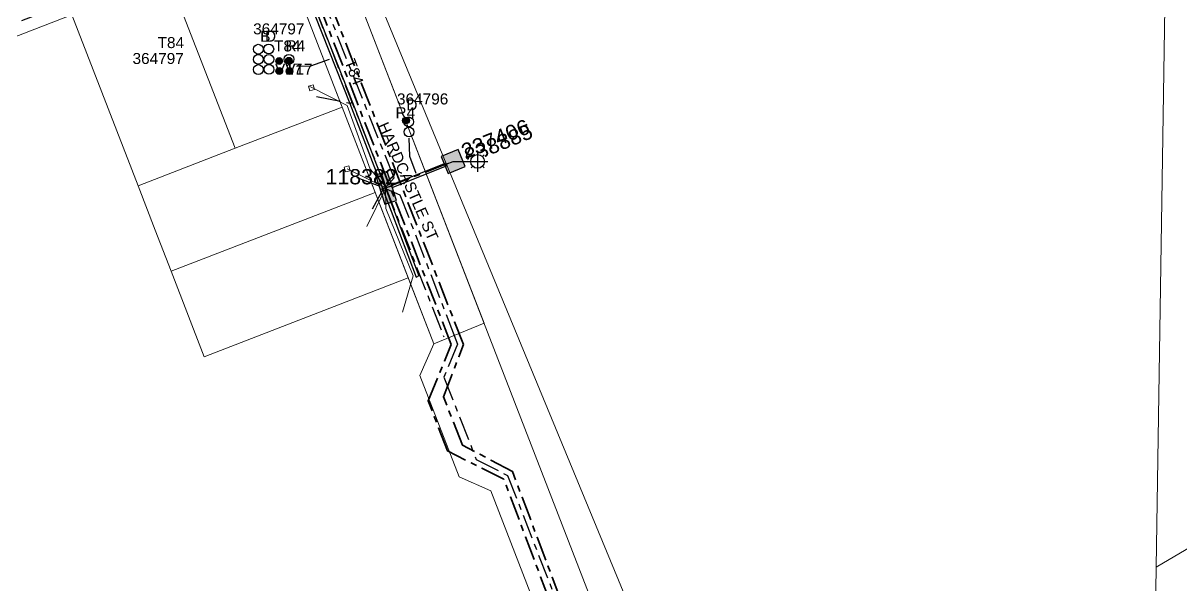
# Model space of a CAD drawing. Header units: metres. Extents: x 0 to 310918, y 0 to 6270107.
# Drawn here: x 310362.1 to 310551.4, y 6269451.7 to 6269543.6 of the extents above; entities that cross this region are included whole.
import ezdxf
from ezdxf import colors
from ezdxf.entities.mleader import LeaderData, LeaderLine
from ezdxf.enums import TextEntityAlignment as Align
from ezdxf.math import Vec2, Vec3

# ---------------------------------------------------------------- set-up
doc = ezdxf.new("R2010")
doc.units = ezdxf.units.M
doc.linetypes.add('Cable Exist UG', pattern=[7, 4, -1, 1, -1])
doc.linetypes.add('PHANTOMX2', pattern=[6.6, 3, -0.75, 0.2, -0.75, 0.2, -0.75, 0.2, -0.75])
doc.layers.get('0').update_dxf_attribs({"color": 6})
doc.layers.add('_User Miscellaneous12', color=252, linetype='Continuous', lineweight=13, plot=False, transparency=0.75)
for name, color, linetype, lineweight in [('_User_HV_Exist', 1, 'Continuous', 35), ('Cadastre Developer_SP_EXT', 98, 'Continuous', 15), ('Cadastre Developer_SP_NEW', 92, 'Continuous', 15), ('Cadastre Land Parcels_SP_EXT', 118, 'Continuous', 15), ('Cadastre Roads_SP_EXT', 218, 'Continuous', 15), ('Mains_HV_EXT', 13, 'Continuous', 25), ('Mains_LV_EXT', 163, 'Continuous', 25), ('Mains_LV_SL_EXT', 135, 'Continuous', 25), ('Services_SP_EXT', 42, 'PHANTOMX2', 20)]:
    doc.layers.add(name, color=color, linetype=linetype, lineweight=lineweight)
for name, color, linetype in [('Duct_SP_EXT', 30, 'Continuous'), ('SupportsUG_SP_LV_EXT', 7, 'Continuous'), ('SupportsUG_SP_LV_SL_EXT', 7, 'Continuous'), ('Trench_SP_EXT', 7, 'Continuous')]:
    doc.layers.add(name, color=color, linetype=linetype)
doc.layers.add('Features_HIDE', color=1, linetype='Continuous', plot=False)
doc.styles.add('COLUMN_LABEL', font='arial.ttf', dxfattribs={"height": 2})
doc.styles.add('iecARIAL', font='arial.ttf', dxfattribs={"height": 2})
doc.styles.add('POLE_LABEL', font='arial.ttf', dxfattribs={"height": 2})
doc.styles.add('SL_LABEL', font='arial.ttf', dxfattribs={"height": 2})
doc.styles.get("Standard").update_dxf_attribs({"font": 'arial.ttf'})

# ---------------------------------------------------------------- blocks, each defined once
blk = doc.blocks.new('COLUMN_EXT')
blk.add_hatch(color=256).paths.add_polyline_path([(1.5, -1.5), (1.5, 1.5), (-1.5, 1.5), (-1.5, -1.5)])
blk.add_lwpolyline([(1.5, 1.5), (-1.5, 1.5), (-1.5, -1.5), (1.5, -1.5)], close=True)
at = {"flags": 9}
for tag, p in [('SUBURB', (-1.81, 1.8)), ('NOTES', (-1.81, 2)), ('COLUMN_TYPE', (-1.81, 0.4)), ('STREETNAME', (-1.81, 1.6)), ('OWNED_BY', (-1.81, 0.6)), ('LOCATION', (-1.81, 1.4)), ('LEGEND', (-1.81, 1.2)), ('USAGE', (-1.81, 1)), ('STATE', (-1.81, 0.8))]:
    blk.add_attdef(tag, text='', height=0.2, rotation=180, dxfattribs=at).set_placement(p, align=Align.MIDDLE_LEFT)
at = {"flags": 1}
blk.add_attdef('Z', (-1.81, 2.35), '', height=0.2, rotation=180, dxfattribs=at)
at = {"flags": 9}
for tag, style, p in [('STRUCTURE_PLANT_NUMBER', 'POLE_LABEL', (-1.81, -0.03)), ('STREET_CODE', 'COLUMN_LABEL', (-1.81, 0.2))]:
    blk.add_attdef(tag, text='', height=0.2, rotation=180, dxfattribs=dict(at, style=style)).set_placement(p, align=Align.MIDDLE_LEFT)
at = {"style": 'COLUMN_LABEL', "width": 0.9, "flags": 8}
blk.add_attdef('ASSET_NUM', text='', height=2, rotation=270, dxfattribs=at).set_placement((2, -4), align=Align.MIDDLE_LEFT)
blk = doc.blocks.new('PILLAR_EXT')
blk.add_hatch(color=256).paths.add_polyline_path([(-2.5, 1), (-2.5, -1), (2.5, -1), (2.5, 1)])
for p, q in [((-2.5, 0), (2.5, 0)), ((0, 1), (0, -1))]:
    blk.add_line(p, q)
at = {"ltscale": 10}
blk.add_line((2.5, 0), (-2.5, 0), dxfattribs=at)
blk.add_lwpolyline([(-2.5, -1), (-1.25, -1), (1.25, -1), (2.5, -1), (2.5, 1), (-2.5, 1)], close=True)
at = {"width": 0.9, "flags": 8}
blk.add_attdef('ASSET_NUM', text='', height=2, rotation=90, dxfattribs=at).set_placement((-2, 4), align=Align.MIDDLE_LEFT)
for tag, p, flags in [('OWNED_BY', (0, -0.2), 9), ('STATE', (0, -0.4), 9), ('SUPPORT_TYPE', (0, -0.6), 9), ('STREETNAME', (0, -1.8), 9), ('SUBURB', (0, -2), 1), ('USAGE', (0, -0.8), 9), ('LEGEND', (0, -1), 9), ('LOCATION', (0, -1.2), 9), ('NOTES', (0, -1.4), 9), ('PARENT', (0, -1.6), 9)]:
    blk.add_attdef(tag, p, '', height=0.2, dxfattribs=dict(flags=flags))
blk = doc.blocks.new('DUCT_EXT')
blk.add_circle((0, 0.8), 0.8)
at = {"flags": 1}
blk.add_attdef('Z', (0, 0), '', height=0.2, dxfattribs=at)
at = {"flags": 9}
for tag, p in [('DUCT_CODE', (0, 0)), ('XSECT_TYPE', (0, -0.2)), ('STATE', (0, -0.6)), ('FB_REFERENCE', (0, -0.4)), ('NOTES', (0, -0.8))]:
    blk.add_attdef(tag, text='', height=0.2, dxfattribs=at).set_placement(p, align=Align.MIDDLE_LEFT)
blk = doc.blocks.new('SL_LANTERN_EXT')
at = {"flags": 9}
for tag, p in [('LRATECODE', (-7.4, 0)), ('LOUTREACHVOCAB', (-7.2, 0)), ('LOUTREACH', (-7, 0)), ('LANTNUMBER', (-6.6, 0)), ('LNEW', (-6.4, 0)), ('LMASTVOCAB', (-6.2, 0)), ('LMAST', (-6, 0)), ('LLAMPVOCAB', (-5.8, 0)), ('LLAMP', (-5.6, 0)), ('LEXIST', (-5.4, 0)), ('LCHARGE3PERCENT', (-5.2, 0)), ('LCHARGE3', (-5, 0)), ('LCHARGE2PERCENT', (-4.8, 0)), ('LCHARGE2', (-4.6, 0)), ('LCHARGE1PERCENT', (-4.4, 0)), ('LCHARGE1', (-4.2, 0)), ('LCATEGORY', (-4, 0)), ('LBRACKETVOCAB', (-3.8, 0)), ('LBRACKET', (-3.6, 0)), ('LKINGHEIGHT', (-3.4, 0)), ('CREPLACE', (-3.2, 0)), ('CREMOVE', (-3, 0)), ('CNUMBER', (-2.8, 0)), ('CNEW', (-2.6, 0)), ('CEXIST', (-2.4, 0)), ('USAGE', (-2.2, 0)), ('STATE', (-2, 0)), ('OWNED_BY', (-1.8, 0)), ('ORIENTATION', (-1.6, 0)), ('OPERATING_VOLTAGE', (-1.4, 0)), ('NO_PHASES', (-1.2, 0)), ('LANTERN_TYPE', (-1, 0)), ('LANTERN_PURPOSE', (-0.8, 0)), ('CONTROL_TYPE', (-0.6, 0)), ('CONSTRUCTED_VOLTAGE', (-0.4, 0))]:
    blk.add_attdef(tag, text='', height=0.001, rotation=270, dxfattribs=at).set_placement(p, align=Align.MIDDLE_LEFT)
at = {"style": 'SL_LABEL', "flags": 9}
blk.add_attdef('STREET_CODE', text='', height=0.001, rotation=270, dxfattribs=at).set_placement((0, 0), align=Align.MIDDLE_LEFT)
at = {"flags": 1}
blk.add_attdef('Z', (0, 0), '', height=0.001, rotation=270, dxfattribs=at)
at = {"width": 0.9}
blk.add_attdef('LNUMBER', text='', height=1, dxfattribs=at).set_placement((7, -1), align=Align.MIDDLE_LEFT)
at = {"flags": 9}
for tag, p in [('LREMOVE', (0, -7.6)), ('LREPLACE', (0, -7.8)), ('LTYPE', (0, -8)), ('LTYPEVOCAB', (0, -8.2)), ('LEGEND', (0, -8.4)), ('SUBURB', (0, -8.6)), ('STREETNAME', (0, -8.8)), ('LOCATION', (0, -9)), ('NOTES', (0, -9.2)), ('MAINTAINED_BY', (0, -9.86))]:
    blk.add_attdef(tag, text='', height=0.001, dxfattribs=at).set_placement(p, align=Align.MIDDLE_LEFT)
blk.add_attdef('OPERATED_BY', (0, -9.61), '', height=0.001, dxfattribs=at)
at = {"layer": 'Features_HIDE', "width": 0.9}
blk.add_attdef('ASSET_NUM', text='', height=1, dxfattribs=at).set_placement((7, 1), align=Align.MIDDLE_LEFT)
at = {"transparency": 33554651}
blk.add_wipeout([(5.69, 0), (5.06, -1.06), (4, -1.69), (2.94, -1.06), (2.31, 0), (2.94, 1.06), (4, 1.69), (5.06, 1.06)], dxfattribs=at)
for p, q in [((0, 0), (4, 0)), ((2.94, 1.06), (3.2, 0.8)), ((4, 1.69), (4, 0)), ((5.06, 1.06), (4.8, 0.8)), ((2.94, -1.06), (3.2, -0.8)), ((4, 0), (5.69, 0)), ((4, 0), (4, -1.69)), ((5.06, -1.06), (4.8, -0.8))]:
    blk.add_line(p, q)
blk.add_circle((4, 0), 1.12)
blk = doc.blocks.new('CCP_EXT')
at = {"flags": 9}
for tag, p in [('STATE', (0, -1.8)), ('NOTES', (0, -2))]:
    blk.add_attdef(tag, text='', height=0.2, dxfattribs=at).set_placement(p, align=Align.MIDDLE_LEFT)
at = {"transparency": 33554651}
blk.add_wipeout([(0, 0.57), (0.57, 0), (0, -0.57), (-0.57, 0)], dxfattribs=at)
blk.add_lwpolyline([(-0.57, 0), (0, 0.57), (0.57, 0), (0, -0.57), (-0.57, 0)])
at = {"flags": 1}
blk.add_attdef('Z', (0, 0), '', height=0.2, dxfattribs=at)
at = {"flags": 9}
for tag, p in [('CCP_TYPE', (0, 0)), ('CONSTRUCTED_VOLTAGE', (0, -0.2)), ('OPERATING_VOLTAGE', (0, -0.6)), ('ORIENTATION', (0, -0.8)), ('OWNED_BY', (0, -1)), ('NO_PHASES', (0, -0.4)), ('USAGE', (0, -1.2)), ('LEGEND', (0, -1.4)), ('LIFE_SUPPORT', (0, -1.6))]:
    blk.add_attdef(tag, text='', height=0.2, dxfattribs=at).set_placement(p, align=Align.MIDDLE_LEFT)
blk = doc.blocks.new('CABLE_LARGE_EXT')
h = blk.add_hatch(color=256)
edge = h.paths.add_edge_path()
edge.add_arc((0, 0.55), 0.55, 0, 360)
blk.add_circle((0, 0.55), 0.55)
at = {"flags": 1}
blk.add_attdef('Z', (0, 0), '', height=0.2, dxfattribs=at)
at = {"flags": 9}
for tag, p in [('COND_CODE', (0, 0)), ('STATE', (0, -0.4)), ('XSECT_SIZE', (0, -0.6)), ('FB_REFERENCE', (0, -0.2)), ('NOTES', (0, -0.8))]:
    blk.add_attdef(tag, text='', height=0.2, dxfattribs=at).set_placement(p, align=Align.MIDDLE_LEFT)

msp = doc.modelspace()

# ---------------------------------------------------------------- linework, layer by layer
at = {"layer": '_User Miscellaneous12'}
for points in [[(310421.42, 6269516.68), (310418.28, 6269510.33)], [(310421.34, 6269516.69), (310421.37, 6269513.28), (310421.37, 6269513.28), (310425.86, 6269502.26), (310424.1, 6269496.29)]]:
    msp.add_lwpolyline(points, dxfattribs=at)
at = {"layer": 'Cadastre Developer_SP_NEW', "linetype": 'Continuous'}
for points in [[(310708.23, 6269549.38), (310694.87, 6269584.25), (310667.24, 6269656.39), (310661.32, 6269659.02), (310638.2, 6269650.03), (310625.58, 6269645.05), (310604.04, 6269636.74), (310576.07, 6269626.07), (310549.9, 6269615.89), (310549.36, 6269581.43), (310547.39, 6269454.55), (310708.23, 6269549.38)], [(310396.73, 6269523.14), (310385.9, 6269551.11), (310370.05, 6269544.98), (310380.88, 6269517.01), (310396.73, 6269523.14)], [(310425.06, 6269501.93), (310419.65, 6269515.92), (310386.29, 6269503.02), (310391.7, 6269489.03), (310425.06, 6269501.93)]]:
    msp.add_lwpolyline(points, close=True, dxfattribs=at)
at = {"layer": 'Cadastre Land Parcels_SP_EXT', "linetype": 'Continuous'}
for points in [[(310708.23, 6269549.38), (310694.87, 6269584.25), (310667.24, 6269656.39), (310661.32, 6269659.02), (310638.2, 6269650.03), (310625.58, 6269645.05), (310604.04, 6269636.74), (310576.07, 6269626.07), (310549.9, 6269615.89), (310549.36, 6269581.43), (310547.39, 6269454.55), (310708.23, 6269549.38)], [(310547.39, 6269454.55), (310549.36, 6269581.43), (310549.9, 6269615.89), (310450.36, 6269577.35), (310421.68, 6269566.2), (310411.25, 6269562.24), (310476.37, 6269394.06), (310546.89, 6269421.07), (310547.39, 6269454.55)], [(310414.24, 6269529.9), (310404.85, 6269554.15), (310399.68, 6269556.44), (310385.9, 6269551.11), (310396.73, 6269523.14), (310414.24, 6269529.9)], [(310396.73, 6269523.14), (310385.9, 6269551.11), (310370.05, 6269544.98), (310380.88, 6269517.01), (310396.73, 6269523.14)], [(310419.65, 6269515.92), (310414.24, 6269529.9), (310396.73, 6269523.14), (310380.88, 6269517.01), (310383.69, 6269509.73), (310386.29, 6269503.02), (310419.65, 6269515.92)], [(310425.06, 6269501.93), (310419.65, 6269515.92), (310386.29, 6269503.02), (310391.7, 6269489.03), (310425.06, 6269501.93)]]:
    msp.add_lwpolyline(points, close=True, dxfattribs=at)
at = {"layer": 'Cadastre Roads_SP_EXT', "linetype": 'Continuous'}
msp.add_lwpolyline([(310254.46, 6269500.27), (310281.79, 6269510.86), (310281.79, 6269510.86), (310295.33, 6269516.09), (310306.99, 6269520.59), (310322.58, 6269526.62), (310337.89, 6269532.54), (310354.49, 6269538.96), (310370.05, 6269544.98), (310385.9, 6269551.11), (310399.68, 6269556.44), (310399.26, 6269557.6), (310392.43, 6269576.56), (310392.01, 6269577.74), (310390.04, 6269576.98), (310376.03, 6269571.56), (310362.02, 6269566.14), (310346.14, 6269560), (310332.13, 6269554.58), (310318.12, 6269549.16), (310304.12, 6269543.74), (310288.24, 6269537.59), (310273.3, 6269531.81), (310259.29, 6269526.39)], dxfattribs=at)
at = {"layer": 'Duct_SP_EXT'}
for p, q in [((310415.5, 6269530.47), (310415.73, 6269530.56)), ((310415.5, 6269530.47), (310415.73, 6269530.56)), ((310415.95, 6269530.64), (310415.73, 6269530.56)), ((310415.95, 6269530.64), (310415.73, 6269530.56)), ((310422.25, 6269517.15), (310431.17, 6269520.69)), ((310422.43, 6269516.71), (310431.34, 6269520.25)), ((310431.17, 6269520.69), (310431.25, 6269520.47)), ((310431.34, 6269520.25), (310431.25, 6269520.47)), ((310420.91, 6269516.47), (310421.14, 6269516.55)), ((310420.91, 6269516.46), (310421.14, 6269516.55)), ((310420.91, 6269516.47), (310426.36, 6269502.07)), ((310421.36, 6269516.64), (310421.14, 6269516.55)), ((310421.36, 6269516.64), (310421.14, 6269516.55)), ((310421.36, 6269516.64), (310426.81, 6269502.24)), ((310422.25, 6269517.15), (310422.34, 6269516.93)), ((310422.43, 6269516.71), (310422.34, 6269516.93)), ((310426.36, 6269502.07), (310426.58, 6269502.16)), ((310426.81, 6269502.24), (310426.58, 6269502.16))]:
    msp.add_line(p, q, dxfattribs=at)
for points in [[(310406.79, 6269536.56), (310409.15, 6269536.64), (310412.17, 6269537.72)], [(310425.15, 6269524.8), (310425.26, 6269521.84), (310426.28, 6269519.05)]]:
    msp.add_lwpolyline(points, dxfattribs=at)
at = {"layer": 'Mains_LV_EXT', "linetype": 'Cable Exist UG'}
msp.add_lwpolyline([(310421.46, 6269516.53), (310423.71, 6269515.53), (310423.71, 6269515.53), (310432.15, 6269493.62), (310433.11, 6269491.07), (310433.11, 6269491.07), (310430.89, 6269485.69), (310436.19, 6269472.18), (310441.31, 6269469.6), (310456.17, 6269431.45), (310458.21, 6269431.12), (310463.51, 6269416.42), (310468.22, 6269403.28), (310464.36, 6269393.68), (310459.09, 6269391.86), (310436.59, 6269383.19), (310431.78, 6269395.8)], dxfattribs=at)
at = {"layer": 'Mains_LV_SL_EXT', "linetype": 'Cable Exist UG'}
msp.add_lwpolyline([(310421.37, 6269516.75), (310430.88, 6269492.26)], dxfattribs=at)
at = {"layer": 'Trench_SP_EXT', "linetype": 'Cable Exist UG'}
for points in [[(310421.09, 6269516.69), (310418.92, 6269512.71)], [(310421.42, 6269516.68), (310422.54, 6269517.11)]]:
    msp.add_lwpolyline(points, dxfattribs=at)

# ---------------------------------------------------------------- block references
at = {"layer": 'Duct_SP_EXT'}
for name, p in [('DUCT_EXT', (310402.25, 6269538.58)), ('DUCT_EXT', (310400.53, 6269538.56)), ('DUCT_EXT', (310400.54, 6269536.9)), ('DUCT_EXT', (310402.26, 6269536.91)), ('DUCT_EXT', (310405.54, 6269536.92)), ('DUCT_EXT', (310400.54, 6269535.23)), ('DUCT_EXT', (310402.28, 6269535.25)), ('CABLE_LARGE_EXT', (310403.95, 6269536.88)), ('CABLE_LARGE_EXT', (310405.54, 6269536.92)), ('CABLE_LARGE_EXT', (310403.97, 6269535.24)), ('CABLE_LARGE_EXT', (310405.64, 6269535.23)), ('CABLE_LARGE_EXT', (310424.69, 6269527.15)), ('DUCT_EXT', (310425.13, 6269526.67)), ('DUCT_EXT', (310425.19, 6269525.01))]:
    msp.add_blockref(name, p, dxfattribs=at)
at = {"layer": 'SupportsUG_SP_LV_EXT'}
ref = msp.add_blockref('PILLAR_EXT', (310421.42, 6269516.68), dxfattribs=dict(at, rotation=108.1073483411075))
ref.add_attrib('ASSET_NUM', '118382', dxfattribs={"layer": '0', "height": 2.5, "style": 'iecARIAL'}).set_placement((310423.18, 6269518.49), align=Align.MIDDLE_RIGHT)
at = {"layer": 'SupportsUG_SP_LV_SL_EXT'}
ref = msp.add_blockref('COLUMN_EXT', (310432.41, 6269520.99), dxfattribs=dict(at, rotation=292.0170020458269))
ref.add_attrib('ASSET_NUM', '838885', dxfattribs={"layer": '0', "height": 2.5, "rotation": 22.017, "style": 'COLUMN_LABEL'}).set_placement((310434.41, 6269521.74), align=Align.MIDDLE_LEFT)

# ---------------------------------------------------------------- texts
at = {"layer": 'Cadastre Roads_SP_EXT'}
msp.add_text('HARDCASTLE ST', height=1.8, rotation=293.5572, dxfattribs=at).set_placement((310420.08, 6269526.92))
at = {"layer": 'Duct_SP_EXT'}
for s, p in [('364797', (310399.69, 6269541.79)), ('B', (310400.85, 6269540.57)), ('D', (310401.63, 6269540.59)), ('T84', (310384.06, 6269539.54)), ('T84', (310403.11, 6269538.99)), ('R4', (310404.98, 6269539.03)), ('364797', (310379.96, 6269536.94)), ('V17', (310403.27, 6269535.2)), ('V17', (310404.94, 6269535.19)), ('364796', (310423.22, 6269530.32)), ('D', (310424.75, 6269529.34)), ('R4', (310422.98, 6269528.07))]:
    msp.add_text(s, height=1.8, dxfattribs=at).set_placement(p)
at = {"layer": 'Mains_LV_EXT'}
msp.add_text('T84', height=1.8, rotation=290.7128, dxfattribs=at).set_placement((310414.61, 6269537.34))

# ---------------------------------------------------------------- next in the draw order: block references
at = {"layer": 'Features_HIDE'}
ref = msp.add_blockref('SL_LANTERN_EXT', (310432.41, 6269520.99), dxfattribs=at)
ref.add_attrib('ASSET_NUM', '237406', dxfattribs={"layer": '0', "height": 2.5, "rotation": 22.017, "style": 'iecARIAL'}).set_placement((310433.91, 6269522.49), align=Align.MIDDLE_LEFT)
at = {"layer": 'Services_SP_EXT'}
for p, rotation in [((310409.23, 6269533.03), 329.7758926115596), ((310415.07, 6269519.76), 330.1073483173655)]:
    msp.add_blockref('CCP_EXT', p, dxfattribs=dict(at, rotation=rotation))

# ---------------------------------------------------------------- next in the draw order: linework, layer by layer
at = {"layer": '_User Miscellaneous12'}
for points in [[(310421.49, 6269516.74), (310418.81, 6269519.75), (310418.81, 6269519.75), (310415.06, 6269530.14), (310408.95, 6269533.23)], [(310421.42, 6269516.68), (310415.07, 6269519.76)]]:
    msp.add_lwpolyline(points, dxfattribs=at)
at = {"layer": '_User_HV_Exist', "linetype": 'Cable Exist UG'}
for points in [[(310433.8, 6269385.06), (310462.5, 6269395.97), (310463.1, 6269397.32), (310463.1, 6269397.32), (310465.43, 6269403.43), (310440.69, 6269468.96), (310431.46, 6269473.62), (310428.34, 6269481.79), (310432.1, 6269491.03), (310407.14, 6269555.23), (310406.68, 6269556.4), (310406.68, 6269556.4), (310396.79, 6269560.57), (310391, 6269573.95), (310391, 6269573.95), (310418.38, 6269584.68), (310421.73, 6269592.07), (310420.61, 6269595.33), (310429.45, 6269598.95), (310432.95, 6269600.31)], [(310431.73, 6269395.15), (310434.5, 6269388.49), (310436.46, 6269383.88), (310436.46, 6269383.88), (310463.69, 6269394.25), (310464.49, 6269395.97), (310467.24, 6269403.32), (310442.1, 6269470.25), (310433.91, 6269474.57), (310430.81, 6269482.46), (310434.1, 6269491), (310408.78, 6269555.9), (310408.1, 6269557.87), (310398.3, 6269562), (310393.56, 6269572.82), (310419.83, 6269582.87), (310423.9, 6269592.1), (310423.19, 6269594.2), (310431.95, 6269598.03), (310432.94, 6269598.29), (310433.84, 6269598.52)]]:
    msp.add_lwpolyline(points, dxfattribs=at)
at = {"layer": 'Cadastre Developer_SP_EXT'}
msp.add_lwpolyline([(310414.18, 6269563.37), (310399.71, 6269556.46), (310404.85, 6269554.15), (310429.25, 6269491.11), (310426.96, 6269485.95), (310433.39, 6269469.35), (310438.56, 6269467.06), (310463.07, 6269403.75), (310460.77, 6269398.58), (310480.46, 6269405.78), (310477.46, 6269408.88), (310415.22, 6269559.49), (310414.18, 6269563.37)], close=True, dxfattribs=at)
at = {"layer": 'Cadastre Developer_SP_NEW', "linetype": 'Continuous'}
for points in [[(310547.39, 6269454.55), (310549.36, 6269581.43), (310549.9, 6269615.89), (310450.36, 6269577.35), (310421.68, 6269566.2), (310411.25, 6269562.24), (310476.37, 6269394.06), (310546.89, 6269421.07), (310547.39, 6269454.55)], [(310414.24, 6269529.9), (310404.85, 6269554.15), (310399.68, 6269556.44), (310385.9, 6269551.11), (310396.73, 6269523.14), (310414.24, 6269529.9)], [(310419.65, 6269515.92), (310414.24, 6269529.9), (310396.73, 6269523.14), (310380.88, 6269517.01), (310383.69, 6269509.73), (310386.29, 6269503.02), (310419.65, 6269515.92)]]:
    msp.add_lwpolyline(points, close=True, dxfattribs=at)
at = {"layer": 'Cadastre Developer_SP_NEW'}
msp.add_lwpolyline([(310414.18, 6269563.37), (310399.71, 6269556.46), (310404.85, 6269554.15), (310429.25, 6269491.11), (310426.96, 6269485.95), (310433.39, 6269469.35), (310438.56, 6269467.06), (310463.07, 6269403.75), (310460.77, 6269398.58), (310480.46, 6269405.78), (310477.46, 6269408.88), (310415.22, 6269559.49), (310414.18, 6269563.37)], close=True, dxfattribs=at)
at = {"layer": 'Cadastre Roads_SP_EXT', "linetype": 'Continuous'}
msp.add_lwpolyline([(310437.47, 6269494.52), (310411.7, 6269561.08), (310411.25, 6269562.24), (310399.68, 6269556.44), (310404.85, 6269554.15), (310414.24, 6269529.9), (310419.65, 6269515.92), (310425.06, 6269501.93), (310429.25, 6269491.11), (310437.47, 6269494.52)], close=True, dxfattribs=at)
at = {"layer": 'Duct_SP_EXT'}
for p, q in [((310406.3, 6269553.81), (310415.5, 6269530.47)), ((310406.74, 6269553.99), (310415.95, 6269530.64)), ((310415.5, 6269530.47), (310420.91, 6269516.46)), ((310415.95, 6269530.64), (310421.36, 6269516.64))]:
    msp.add_line(p, q, dxfattribs=at)
at = {"layer": 'Mains_HV_EXT', "linetype": 'Cable Exist UG'}
for points in [[(310433.8, 6269385.06), (310462.5, 6269395.97), (310463.1, 6269397.32), (310463.1, 6269397.32), (310465.43, 6269403.43), (310440.69, 6269468.96), (310431.46, 6269473.62), (310428.34, 6269481.79), (310432.1, 6269491.03), (310407.14, 6269555.23), (310406.68, 6269556.4), (310406.68, 6269556.4), (310396.79, 6269560.57), (310391, 6269573.95), (310391, 6269573.95), (310418.38, 6269584.68), (310421.73, 6269592.07), (310420.61, 6269595.33), (310429.45, 6269598.95), (310432.95, 6269600.31)], [(310431.73, 6269395.15), (310434.5, 6269388.49), (310436.46, 6269383.88), (310436.46, 6269383.88), (310463.69, 6269394.25), (310464.49, 6269395.97), (310467.24, 6269403.32), (310442.1, 6269470.25), (310433.91, 6269474.57), (310430.81, 6269482.46), (310434.1, 6269491), (310408.78, 6269555.9), (310408.1, 6269557.87), (310398.3, 6269562), (310393.56, 6269572.82), (310419.83, 6269582.87), (310423.9, 6269592.1), (310423.19, 6269594.2), (310431.95, 6269598.03), (310432.94, 6269598.29), (310433.84, 6269598.52)]]:
    msp.add_lwpolyline(points, dxfattribs=at)
at = {"layer": 'Mains_LV_EXT', "linetype": 'Cable Exist UG'}
msp.add_lwpolyline([(310421.34, 6269516.72), (310422.74, 6269518.29), (310422.74, 6269518.29), (310407.29, 6269557.16), (310404.71, 6269558.3), (310400.02, 6269560.13), (310400.02, 6269560.13), (310396.37, 6269558.75), (310395.97, 6269557.13), (310395.97, 6269557.13), (310385.13, 6269552.96), (310353.88, 6269540.98)], dxfattribs=at)
at = {"layer": 'Mains_LV_SL_EXT', "linetype": 'Cable Exist UG'}
for points in [[(310421.4, 6269516.68), (310406.77, 6269553.94)], [(310421.4, 6269516.68), (310432.41, 6269520.99)]]:
    msp.add_lwpolyline(points, dxfattribs=at)
at = {"layer": 'Trench_SP_EXT', "linetype": 'Cable Exist UG'}
for points in [[(310410.08, 6269531.62), (310415.75, 6269530.5)], [(310431.26, 6269520.53), (310432.41, 6269520.99)], [(310416.67, 6269518.35), (310421.09, 6269516.69)]]:
    msp.add_lwpolyline(points, dxfattribs=at)

# ---------------------------------------------------------------- next in the draw order: leaders
at = {"layer": 'Cadastre Developer_SP_NEW'}
ml = msp.add_multileader_mtext('Standard', dxfattribs=at)
ml.set_content('{\\C7;CONSTRUCTED UNDER URS18714}', color=256)
ml.set_leader_properties()
ml.build(insert=Vec2(0, 0))
ml.multileader.update_dxf_attribs({"leader_type": 2, "has_text_frame": 1, "text_left_attachment_type": 2, "text_right_attachment_type": 2, "dogleg_length": 0.01})
ctx = ml.context
ctx.base_point, ctx.char_height, ctx.plane_origin, ctx.plane_x_axis, ctx.plane_y_axis = Vec3(310500.96, 6269759.92), 1.8, Vec3(311890.05, 6270199.89), Vec3(0.933494, 0.358594), Vec3(-0.358594, 0.933494)
ctx.left_attachment, ctx.right_attachment, ctx.text_align_type = 2, 2, 1
notes = []
notes.append((ctx, [(0, (0, 0, 0), (0, 0), (1, 0), 1, [])]))
ctx.mtext.insert, ctx.mtext.text_direction, ctx.mtext.rotation, ctx.mtext.width, ctx.mtext.alignment, ctx.mtext.flow_direction = Vec3(310512.04, 6269766.8), Vec3(0.933494, 0.358594), 0.366762, 23.5182, 2, 5
ctx.mtext.has_bg_fill, ctx.mtext.bg_color, ctx.mtext.bg_scale_factor, ctx.mtext.bg_transparency, ctx.mtext.use_window_bg_color = 1, -1073741824, 2, 0, 1
for ctx, leaders in notes:
    for number, flags, end, landing, length, lines in leaders:
        leader = LeaderData()
        leader.index, (leader.has_last_leader_line, leader.has_dogleg_vector, leader.attachment_direction) = number, flags
        leader.last_leader_point, leader.dogleg_vector, leader.dogleg_length = Vec3(end), Vec3(landing), length
        for number, points, colour, breaks in lines:
            line = LeaderLine()
            line.index, line.vertices, line.color, line.breaks = number, Vec3.list(points), colors.encode_raw_color(colour), breaks
            leader.lines.append(line)
        ctx.leaders.append(leader)

# ---------------------------------------------------------------- next in the draw order: leaders
ml = msp.add_multileader_mtext('Standard', dxfattribs=at)
ml.set_content('{\\C7;CONSTRUCTED UNDER URS18714}', color=256)
ml.set_leader_properties()
ml.build(insert=Vec2(0, 0))
ml.multileader.update_dxf_attribs({"leader_type": 2, "has_text_frame": 1, "text_left_attachment_type": 2, "text_right_attachment_type": 2, "dogleg_length": 0.01})
ctx = ml.context
ctx.base_point, ctx.char_height, ctx.plane_origin, ctx.plane_x_axis, ctx.plane_y_axis = Vec3(310397.13, 6269720.04), 1.8, Vec3(311786.22, 6270160), Vec3(0.933494, 0.358594), Vec3(-0.358594, 0.933494)
ctx.left_attachment, ctx.right_attachment, ctx.text_align_type = 2, 2, 1
notes = []
notes.append((ctx, [(0, (0, 0, 0), (0, 0), (1, 0), 1, [])]))
ctx.mtext.insert, ctx.mtext.text_direction, ctx.mtext.rotation, ctx.mtext.width, ctx.mtext.alignment, ctx.mtext.flow_direction = Vec3(310408.21, 6269726.91), Vec3(0.933494, 0.358594), 0.366762, 23.5182, 2, 5
ctx.mtext.has_bg_fill, ctx.mtext.bg_color, ctx.mtext.bg_scale_factor, ctx.mtext.bg_transparency, ctx.mtext.use_window_bg_color = 1, -1073741824, 2, 0, 1
for ctx, leaders in notes:
    for number, flags, end, landing, length, lines in leaders:
        leader = LeaderData()
        leader.index, (leader.has_last_leader_line, leader.has_dogleg_vector, leader.attachment_direction) = number, flags
        leader.last_leader_point, leader.dogleg_vector, leader.dogleg_length = Vec3(end), Vec3(landing), length
        for number, points, colour, breaks in lines:
            line = LeaderLine()
            line.index, line.vertices, line.color, line.breaks = number, Vec3.list(points), colors.encode_raw_color(colour), breaks
            leader.lines.append(line)
        ctx.leaders.append(leader)

# ---------------------------------------------------------------- next in the draw order: leaders
ml = msp.add_multileader_mtext('Standard', dxfattribs=at)
ml.set_content('{\\C7;CONSTRUCTED UNDER URS16102}', color=256)
ml.set_leader_properties()
ml.build(insert=Vec2(0, 0))
ml.multileader.update_dxf_attribs({"leader_type": 2, "has_text_frame": 1, "text_left_attachment_type": 2, "text_right_attachment_type": 2, "dogleg_length": 0.01})
ctx = ml.context
ctx.base_point, ctx.char_height, ctx.plane_origin, ctx.plane_x_axis, ctx.plane_y_axis = Vec3(310563.82, 6269743.85), 1.8, Vec3(311952.91, 6270183.81), Vec3(0.933494, 0.358594), Vec3(-0.358594, 0.933494)
ctx.left_attachment, ctx.right_attachment, ctx.text_align_type = 2, 2, 1
notes = []
notes.append((ctx, [(0, (0, 0, 0), (0, 0), (1, 0), 1, [])]))
ctx.mtext.insert, ctx.mtext.text_direction, ctx.mtext.rotation, ctx.mtext.width, ctx.mtext.alignment, ctx.mtext.flow_direction = Vec3(310574.9, 6269750.72), Vec3(0.933494, 0.358594), 0.366762, 23.5182, 2, 5
ctx.mtext.has_bg_fill, ctx.mtext.bg_color, ctx.mtext.bg_scale_factor, ctx.mtext.bg_transparency, ctx.mtext.use_window_bg_color = 1, -1073741824, 2, 0, 1
for ctx, leaders in notes:
    for number, flags, end, landing, length, lines in leaders:
        leader = LeaderData()
        leader.index, (leader.has_last_leader_line, leader.has_dogleg_vector, leader.attachment_direction) = number, flags
        leader.last_leader_point, leader.dogleg_vector, leader.dogleg_length = Vec3(end), Vec3(landing), length
        for number, points, colour, breaks in lines:
            line = LeaderLine()
            line.index, line.vertices, line.color, line.breaks = number, Vec3.list(points), colors.encode_raw_color(colour), breaks
            leader.lines.append(line)
        ctx.leaders.append(leader)

# ---------------------------------------------------------------- next in the draw order: leaders
ml = msp.add_multileader_mtext('Standard', dxfattribs=at)
ml.set_content('{\\C7;CONSTRUCTED UNDER URS16102}', color=256)
ml.set_leader_properties()
ml.build(insert=Vec2(0, 0))
ml.multileader.update_dxf_attribs({"leader_type": 2, "has_text_frame": 1, "text_left_attachment_type": 2, "text_right_attachment_type": 2, "dogleg_length": 0.01})
ctx = ml.context
ctx.base_point, ctx.char_height, ctx.plane_origin, ctx.plane_x_axis, ctx.plane_y_axis = Vec3(310598.85, 6269757.24), 1.8, Vec3(311987.94, 6270197.21), Vec3(0.933494, 0.358594), Vec3(-0.358594, 0.933494)
ctx.left_attachment, ctx.right_attachment, ctx.text_align_type = 2, 2, 1
notes = []
notes.append((ctx, [(0, (0, 0, 0), (0, 0), (1, 0), 1, [])]))
ctx.mtext.insert, ctx.mtext.text_direction, ctx.mtext.rotation, ctx.mtext.width, ctx.mtext.alignment, ctx.mtext.flow_direction = Vec3(310609.92, 6269764.12), Vec3(0.933494, 0.358594), 0.366762, 23.5182, 2, 5
ctx.mtext.has_bg_fill, ctx.mtext.bg_color, ctx.mtext.bg_scale_factor, ctx.mtext.bg_transparency, ctx.mtext.use_window_bg_color = 1, -1073741824, 2, 0, 1
for ctx, leaders in notes:
    for number, flags, end, landing, length, lines in leaders:
        leader = LeaderData()
        leader.index, (leader.has_last_leader_line, leader.has_dogleg_vector, leader.attachment_direction) = number, flags
        leader.last_leader_point, leader.dogleg_vector, leader.dogleg_length = Vec3(end), Vec3(landing), length
        for number, points, colour, breaks in lines:
            line = LeaderLine()
            line.index, line.vertices, line.color, line.breaks = number, Vec3.list(points), colors.encode_raw_color(colour), breaks
            leader.lines.append(line)
        ctx.leaders.append(leader)

doc.saveas('drawing.dxf')
